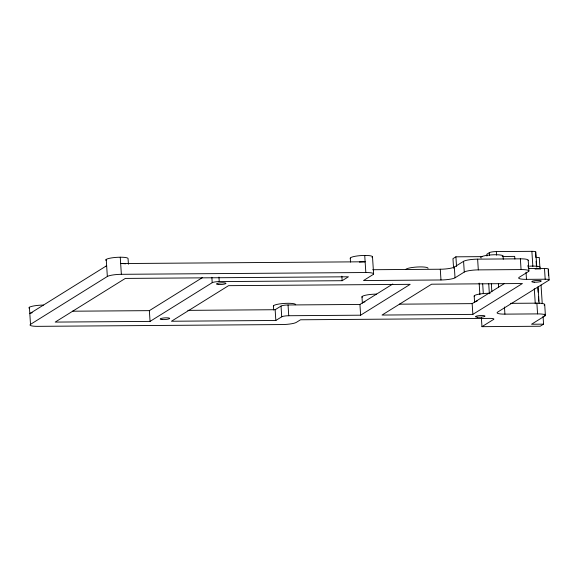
<?xml version="1.0" encoding="UTF-8"?>
<svg xmlns="http://www.w3.org/2000/svg" width="578" height="578" viewBox="0 0 578 578"><rect width="100%" height="100%" fill="white"/><g stroke="black" fill="none" stroke-linecap="round" stroke-linejoin="round"><path stroke-width="0.87" d="M544.194 305.17L544.548 304.895A11.228 1.965 -3.7 0 0 536.875 303.154L510.403 303.349M29.406 307.243L30.511 324.345L107.342 276.479A11.199 1.965 -3.7 0 1 121.358 274.312L365.831 272.527A11.155 1.958 -3.7 0 1 373.113 274.528L363.519 280.547L440.978 279.976A11.228 1.965 -3.7 0 0 455.03 277.808L464.271 272.05A11.228 1.965 -3.7 0 1 478.317 269.883L521.067 269.572A11.228 1.965 -3.7 0 1 528.393 271.588L519.152 277.339A11.228 1.965 -3.7 0 0 526.479 279.355L545.184 279.217A5.614 0.983 -3.7 0 1 548.847 280.229L497.593 312.12A11.228 1.965 -3.7 0 0 504.919 314.136L537.569 313.897A11.228 1.965 -3.7 0 1 544.895 315.913L544.779 314.121M72.402 311.21L149.362 310.646L202.416 277.599M150.056 321.397L212.213 282.685A5.614 0.983 -3.7 0 1 219.235 281.602L342.147 280.706L348.44 276.783L125.332 278.415L55.199 322.091L150.056 321.397L149.362 310.646M187.836 310.364L275.142 309.721L281.024 306.065A5.614 0.983 -3.7 0 1 288.046 304.974L359.935 304.44L392.78 284.008M275.836 320.479L281.717 316.816A5.614 0.983 -3.7 0 1 288.74 315.733L360.629 315.191L410.185 284.333L228.548 285.669L171.428 321.245L275.836 320.479L275.142 309.721M482.623 256.625L455.905 256.827L452.964 258.655L453.585 268.264M372.731 269.724L440.284 269.232A11.228 1.965 -3.7 0 0 454.33 267.065L463.578 261.314A11.228 1.965 -3.7 0 1 477.623 259.146L520.373 258.828A11.228 1.965 -3.7 0 1 528.046 260.57M535.828 256.776L535.546 252.333A5.614 0.983 -3.7 0 0 531.876 251.329L496.343 251.582A5.614 0.983 -3.7 0 0 489.32 252.673L486.813 254.233L486.929 256.025M399.326 304.173L472.161 303.631L504.233 283.661M472.855 314.381L522.411 283.516L431.593 284.195L382.036 315.053L472.855 314.381L472.161 303.631M481.38 317.777L481.958 326.671L493.648 319.388A5.614 0.983 -3.7 0 0 489.985 318.384L300.524 319.779L296.283 322.394A11.184 1.958 -3.7 0 1 282.295 324.554L37.808 326.346A11.177 1.958 -3.7 0 1 30.511 324.345M544.895 315.913L531.543 324.236L543.566 324.142L543.045 316.137M543.566 324.142L540.206 326.238L481.958 326.671M502.217 256.48L514.687 256.386L514.861 259.009M535.813 257.456L539.252 257.427L539.881 267.209M528.458 268.582L544.49 268.467A5.614 0.983 -3.7 0 1 548.154 269.471M548.406 269.204L549.1 279.962M548.211 270.374L548.558 275.749M544.49 268.467L545.184 279.217M544.707 304.628L545.401 315.371M541.03 285.005L542.243 303.688M535.799 252.066L536.774 267.173M538.039 286.717L539.13 303.594M536.117 261.22L536.463 266.552M537.843 287.873L538.125 292.316M538.414 296.76L538.703 301.203M536.875 303.154L537.569 313.897M531.876 251.329L532.858 266.429M534.289 288.646L535.271 303.746M528.205 260.302L528.899 271.046M527.989 265.316L528.104 267.108M526.016 272.187L526.479 279.355M520.373 258.828L521.067 269.572M503.07 256.076L503.272 259.247M504.457 306.976L504.919 314.136M496.343 251.582L496.574 255.136M498.409 283.574L498.633 287.121M489.32 252.673L489.494 255.332M491.336 283.762L491.856 291.76M488.728 283.841L489.364 293.711M482.688 283.87L483.324 293.74M477.623 259.146L478.317 269.883M479.14 283.076L479.885 294.643M474.184 295.994L474.596 302.337M463.578 261.314L464.271 272.05M455.905 256.827L456.526 266.429M454.33 267.065L455.03 277.808M440.284 269.232L440.978 279.976M372.507 256.899L373.612 273.994M364.725 255.433L365.831 272.527M361.965 296.817L362.37 303.161A11.228 1.965 -3.7 0 1 364.978 301.81M359.935 304.44L360.629 315.191M350.261 258.128L350.521 262.087M341.851 276.219L342.147 280.706M288.046 304.974L288.74 315.733M281.024 306.065L281.717 316.816M273.387 305.993L273.64 309.96M218.946 277.122L219.235 281.602M211.859 277.31L212.213 282.685M128.424 264.24L128.063 258.691A11.199 1.965 -3.7 0 0 115.918 257.405A11.199 1.965 -3.7 0 0 105.991 260.418M120.253 257.217L121.358 274.312M106.236 259.385L107.342 276.479M474.632 302.59A11.228 1.965 -3.7 0 1 477.204 300.994M29.153 308.276A11.177 1.958 -3.7 0 1 43.393 305.083M273.64 306.485A11.184 1.958 -3.7 0 1 283.552 303.486A11.184 1.958 -3.7 0 1 295.683 304.765M32.224 312.698A11.177 1.958 -3.7 0 0 29.81 313.587L106.648 265.721A11.199 1.965 -3.7 0 0 106.142 266.263M125.542 263.799A11.199 1.965 -3.7 0 0 120.657 263.561L365.137 261.776A11.155 1.958 -3.7 0 0 359.379 262.094M350.521 258.619A11.155 1.958 -3.7 0 1 361.864 255.527A11.155 1.958 -3.7 0 1 372.008 257.434M535.098 269.066A8.981 1.575 -3.7 0 1 540.611 268.958M405.662 269.615A11.228 1.965 -3.7 0 1 417.338 267A11.228 1.965 -3.7 0 1 428.045 268.38M529.556 266.176A11.228 1.965 -3.7 0 1 540.112 267.824M474.22 296.254A11.228 1.965 -3.7 0 1 490.108 293.292M362.218 297.316A11.228 1.965 -3.7 0 1 376.516 294.108M481.12 258.055A11.228 1.965 -3.7 0 1 491.603 254.869A11.228 1.965 -3.7 0 1 502.759 256.603M477.486 317.25A4.768 0.838 -3.7 0 0 484.978 316.173A4.768 0.838 -3.7 0 0 478.244 315.761A4.768 0.838 -3.7 0 0 477.486 317.25M162.18 319.562A4.768 0.838 -3.7 0 0 169.679 318.485A4.768 0.838 -3.7 0 0 162.967 318.066A4.768 0.838 -3.7 0 0 162.18 319.562M218.665 284.521A4.768 0.838 -3.7 0 0 225.976 283.393A4.768 0.838 -3.7 0 0 219.019 283.054A4.768 0.838 -3.7 0 0 218.665 284.521M534.166 282.223A4.768 0.838 -3.7 0 0 541.268 281.045A4.768 0.838 -3.7 0 0 534.094 280.778A4.768 0.838 -3.7 0 0 534.166 282.223"/></g></svg>
